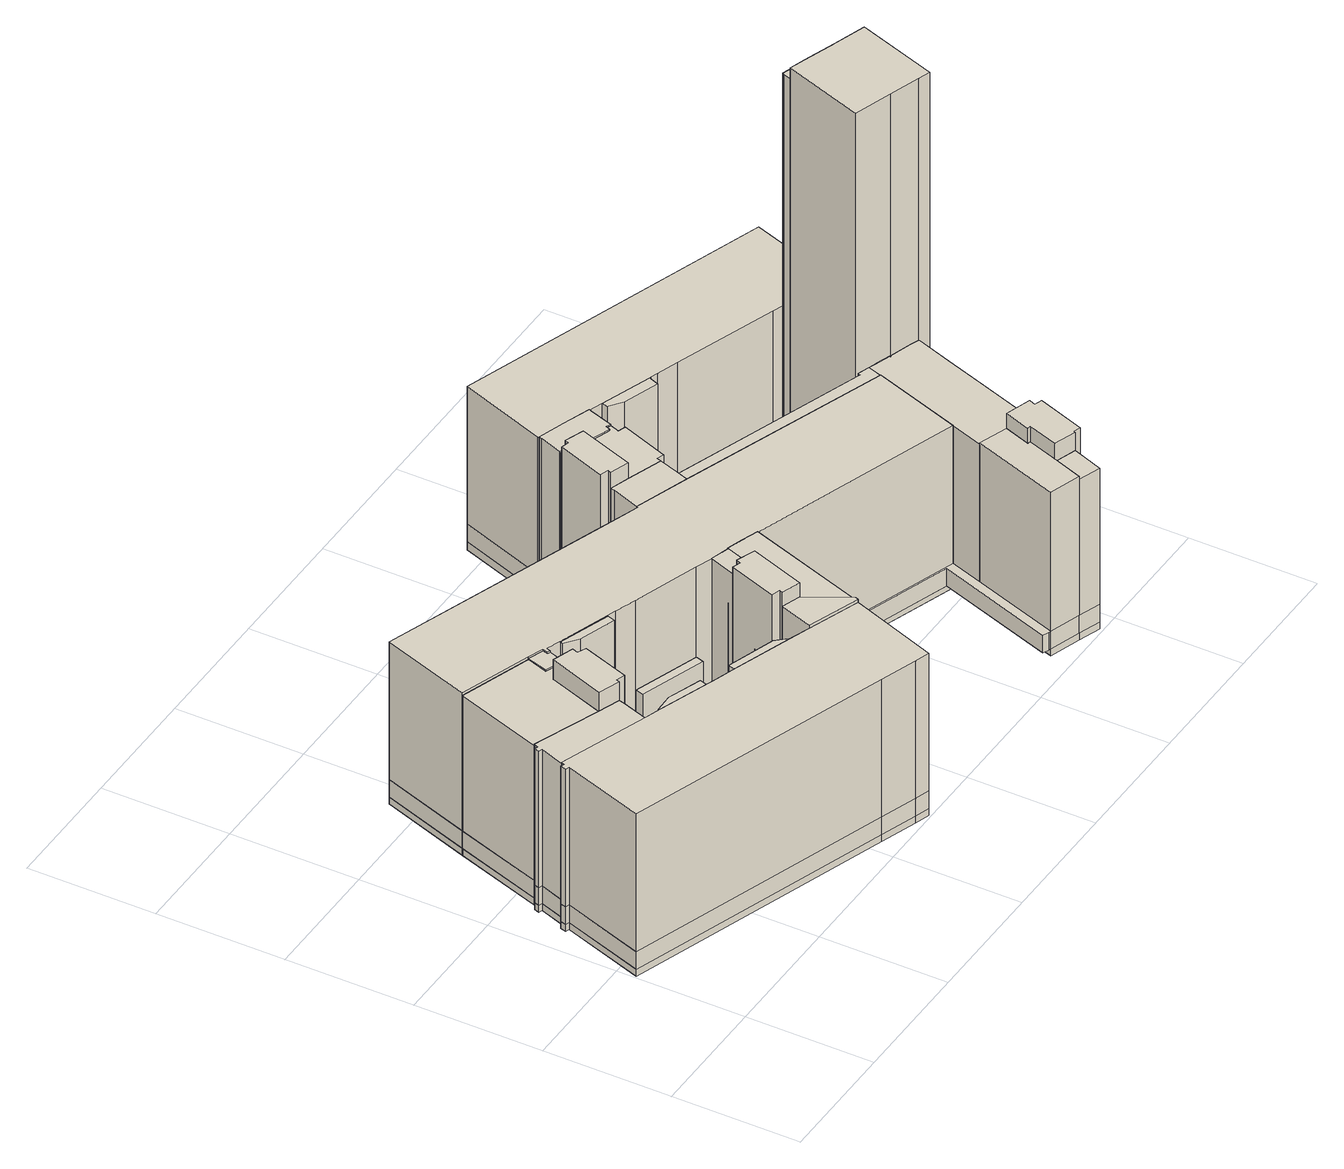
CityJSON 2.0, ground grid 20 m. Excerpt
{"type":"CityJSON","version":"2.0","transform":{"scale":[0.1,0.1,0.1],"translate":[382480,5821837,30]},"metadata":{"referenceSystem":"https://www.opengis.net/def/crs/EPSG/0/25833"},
"CityObjects":{
"building1":{"type":"Building","attributes":{"name":"Siemensturm","Gemeindeschluessel":"11000005","function":"31001_2020"},"address":[{"country":"Germany","locality":"Berlin","thoroughfareNumber":"32","thoroughfareName":"Wohlrabedamm"}],"children":["building1-1","building1-2","building1-3","building1-4","building1-5","building1-6","building1-7","building1-8","building1-9","building1-10","building1-11","building1-12","building1-13","building1-14","building1-15","building1-16","building1-17","building1-18","building1-19","building1-20","building1-21","building1-22","building1-23","building1-24","building1-25","building1-26","building1-27","building1-28","building1-29"]},
"building1-1":{"type":"BuildingPart","attributes":{"BezugspunktDach":"2200","measuredHeight":3,"storeysAboveGround":0},"parents":["building1"],"geometry":[{"type":"MultiSurface","lod":"1","boundaries":[[[0,1,2,3,4,5,6,7,8,9,10,11,12,13,14,15,16,17,18,19,20,21,22,23,24,25,26,27,28,29,30,31,32,33,34,35,36,37,38,39,40,41,42,43,44,45,46,47,48,49,50,51,52,53,54,55,56,57,58,59,60,61],[62,63,56],[64,65,66,67,68,69,70,71,72,73,74,75,76,77,78,79,80,81,82,83,84,85,86,87,88,89,90,91,92,93,94,95,96,24],[97,98,66],[99,100,21],[101,102,99],[103,104,5],[105,106,107],[108,109,105],[110,111,112,113,114,115,116,117,118,119,120,121,122,123,124,125,126,127,128,129,130,131,132,133,134,135,136,137,138,139,140,141,142,143,144,145,146,147,148,149],[150,151,152]],[[153,154,155,156,157,158,159,160,161,162,163,164,165,166,167,168,169,170,171,172,173,174,175,176,177,178,179,180,181,182,183,184,185,186,187,188,189,190,191,192,193,194,195,196,197,198,199,200,201,202,203,204,205,206,207,208,209,210,211,212,213,214],[215,216,157],[217,218,219,220,221,222,223,224,225,226,227,228,229,230,231,232,233,234,235,236,237,238,239,240,241,242,243,244,245,246,247,248,249,189],[250,251,247],[252,253,192],[254,255,253],[256,257,208],[258,259,260],[261,262,259],[263,264,265,266,267,268,269,270,271,272,273,274,275,276,277,278,279,280,281,282,283,284,285,286,287,288,289,290,291,292,293,294,295,296,297,298,299,300,301,302],[303,304,305]],[[153,214,61,60]],[[154,153,60,59]],[[155,154,59,58]],[[156,155,58,57]],[[157,156,57,56]],[[158,157,56,55]],[[159,158,55,54]],[[160,159,54,53]],[[161,160,53,52]],[[162,161,52,51]],[[163,162,51,50]],[[164,163,50,49]],[[165,164,49,48]],[[166,165,48,47]],[[167,166,47,46]],[[168,167,46,45]],[[169,168,45,44]],[[170,169,44,43]],[[171,170,43,42]],[[172,171,42,41]],[[173,172,41,40]],[[174,173,40,39]],[[175,174,39,38]],[[176,175,38,37]],[[177,176,37,36]],[[178,177,36,35]],[[179,178,35,34]],[[180,179,34,33]],[[181,180,33,32]],[[182,181,32,31]],[[183,182,31,30]],[[184,183,30,29]],[[185,184,29,28]],[[187,185,28,26]],[[188,187,26,25]],[[189,188,25,24]],[[190,189,24,23]],[[191,190,23,22]],[[192,191,22,21]],[[193,192,21,20]],[[194,193,20,19]],[[195,194,19,18]],[[196,195,18,17]],[[197,196,17,16]],[[198,197,16,15]],[[199,198,15,14]],[[200,199,14,13]],[[201,200,13,12]],[[202,201,12,11]],[[203,202,11,10]],[[204,203,10,9]],[[205,204,9,8]],[[206,205,8,7]],[[207,206,7,6]],[[208,207,6,5]],[[209,208,5,4]],[[210,209,4,3]],[[211,210,3,2]],[[212,211,2,1]],[[213,212,1,0]],[[214,213,0,61]],[[218,246,67,95]],[[219,218,95,94]],[[220,219,94,93]],[[221,220,93,92]],[[222,221,92,91]],[[223,222,91,90]],[[224,223,90,89]],[[225,224,89,88]],[[226,225,88,87]],[[227,226,87,86]],[[228,227,86,85]],[[229,228,85,84]],[[230,229,84,83]],[[231,230,83,82]],[[232,231,82,81]],[[233,232,81,80]],[[234,233,80,79]],[[235,234,79,78]],[[237,236,77,76]],[[238,237,76,75]],[[239,238,75,74]],[[240,239,74,73]],[[241,240,73,72]],[[242,241,72,71]],[[243,242,71,70]],[[244,243,70,69]],[[245,244,69,68]],[[246,245,68,67]],[[21,306,192]],[[263,302,149,148]],[[264,263,148,147]],[[265,264,147,146]],[[266,265,146,145]],[[267,266,145,144]],[[268,267,144,143]],[[269,268,143,142]],[[270,269,142,141]],[[271,270,141,140]],[[272,271,140,139]],[[273,272,139,138]],[[274,273,138,137]],[[275,274,137,136]],[[276,275,136,135]],[[277,276,135,134]],[[278,277,134,133]],[[279,278,133,132]],[[280,279,132,131]],[[281,280,131,130]],[[282,281,130,129]],[[283,282,129,128]],[[284,283,128,127]],[[285,284,127,126]],[[286,285,126,125]],[[287,286,125,124]],[[288,287,124,123]],[[289,288,123,122]],[[290,289,122,121]],[[291,290,121,120]],[[293,292,119,118]],[[294,293,118,117]],[[295,294,117,116]],[[296,295,116,115]],[[297,296,115,114]],[[298,297,114,113]],[[299,298,113,112]],[[300,299,112,111]],[[301,300,111,110]],[[302,301,110,149]],[[236,235,78,77]],[[247,66,307,66]],[[249,189,308,24,189]],[[251,250,98,97]],[[309,247,66,98,66]],[[252,100,310]],[[254,253,99,253,254,102]],[[105,107,260,107,105,259]],[[105,311,312,105,109]],[[292,291,120,119]],[[304,150,152,305],[305,152,150,304]]]}]},
"building1-2":{"type":"BuildingPart","attributes":{"BezugspunktDach":"2200","measuredHeight":27.8,"storeysAboveGround":0},"parents":["building1"],"geometry":[{"type":"MultiSurface","lod":"1","boundaries":[[[313,314,315,316,317,318,319,320,321,322,323,324,325,326,327,328,329,330,331,332,333,334,335]],[[336,337,338,339,340,341,342,343,344,345,346,347,348,349,350,351,352,353,354,355,356,357,358]],[[336,358,335,334]],[[337,336,334,333]],[[338,337,333,332]],[[339,338,332,331]],[[340,339,331,330]],[[330,340,330,329]],[[342,341,359,360,361,362,363,329,328]],[[343,364,361,328,327]],[[344,343,327,326]],[[365,366,367]],[[368,344,326,108]],[[346,345,259,260,107,105,325,324]],[[348,347,323,322]],[[369,370,371,322,321]],[[349,348,372,373]],[[350,349,321,320]],[[351,350,320,319]],[[374,375,376,319,318]],[[352,351,377,378]],[[353,352,318,317]],[[354,353,317,316]],[[379,380,316,315]],[[355,354,381,382]],[[356,355,382,315,314],[383,384,379,382]],[[385,386,384,314,313]],[[357,356,383,387]],[[358,357,313,335],[358,388,389,357]],[[341,340,330,329]],[[363,362,361,360,359]],[[98,97,251,250]],[[390,342,250,391,251,97,392,98,361,364,343]],[[259,261,109,105,365]],[[261,262,108,109]],[[367,366,105,109,393,325]],[[259,345,394,261]],[[108,326,393,109]],[[262,261,394,344,368]],[[105,107,260,259]],[[347,346,324,323]],[[373,372,371,370,369]],[[378,377,376,375,374]],[[382,381,380,379]],[[384,383,382,379]],[[387,383,384,386,385]],[[388,358,357,389]]]}]},
"building1-3":{"type":"BuildingPart","attributes":{"BezugspunktDach":"2200","measuredHeight":27.74,"storeysAboveGround":0},"parents":["building1"],"geometry":[{"type":"MultiSurface","lod":"1","boundaries":[[[395,396,397,398,399,400,401,402,403,404,405,406,407,408,409,410,411]],[[412,413,414,415,416,417,418,419,420,421,422,423,424,425,426,427,428]],[[412,428,411,410]],[[413,412,410,409]],[[414,413,409,408]],[[415,414,408,407]],[[416,415,407,406]],[[417,429,430,431,432,433,406,405],[430,417,434,431]],[[435,157,416]],[[418,417,405,404]],[[436,437,404,403]],[[419,418,438,439]],[[420,419,403,402]],[[421,420,402,401]],[[422,421,440,441,442,443,444,401,400]],[[423,422,400,399]],[[425,424,398,397]],[[426,425,397,396]],[[427,426,396,395]],[[428,427,395,411]],[[63,215,216,62]],[[56,62,216,157,435]],[[434,417,430,431]],[[431,430,429,216,215,63,62,432]],[[416,157,216,429]],[[56,433,432,62]],[[439,438,437,436]],[[444,443,442,441,440]],[[423,399,398,424]]]}]},
"building1-4":{"type":"BuildingPart","attributes":{"BezugspunktDach":"2200","measuredHeight":28.41,"storeysAboveGround":0},"parents":["building1"],"geometry":[{"type":"MultiSurface","lod":"1","boundaries":[[[445,446,447,448,449,450,451]],[[452,453,454,455,456,457,458]],[[452,458,451,450]],[[452,459,453]],[[99,460,461,460]],[[461,460,253]],[[102,462,463,99]],[[454,453,464,465,448]],[[455,454,466,465,467]],[[456,455,467,468]],[[469,470,456,446,445]],[[458,457,445,451]],[[99,253,254,102]],[[102,254,255,101]],[[471,255,254]],[[472,473,452]],[[449,448,465,464]],[[467,465,466,448,447]],[[468,467,447,446]],[[457,456,470,469]]]}]},
"building1-5":{"type":"BuildingPart","attributes":{"BezugspunktDach":"2200","measuredHeight":27.45,"storeysAboveGround":0},"parents":["building1"],"geometry":[{"type":"MultiSurface","lod":"1","boundaries":[[[474,475,470,469]],[[456,476,477,457]],[[476,456,468,478]],[[477,476,475,474]],[[457,477,474,469]],[[456,457,469,470]],[[478,468,470,475]]]}]},
"building1-6":{"type":"BuildingPart","attributes":{"BezugspunktDach":"2200","measuredHeight":27.77,"storeysAboveGround":0},"parents":["building1"],"geometry":[{"type":"MultiSurface","lod":"1","boundaries":[[[329,479,480,481,482,483,330]],[[484,485,486,487,488,341,340]],[[484,340,330,483]],[[485,484,483,482]],[[486,485,489,490,491]],[[481,486,481,480]],[[488,487,480,479]],[[359,362,492,479,329]],[[341,488,493,494,359]],[[491,490,489,482,481]],[[487,486,481,480]],[[492,362,359,494,493]],[[340,341,329,330]]]}]},
"building1-7":{"type":"BuildingPart","attributes":{"BezugspunktDach":"2200","measuredHeight":28.24,"storeysAboveGround":0},"parents":["building1"],"geometry":[{"type":"MultiSurface","lod":"1","boundaries":[[[495,496,497,498,499,500]],[[501,502,503,504,424,423]],[[501,423,500,499]],[[502,501,499,263,257]],[[498,497,505,497,498,506]],[[503,208,5]],[[504,503,497,496]],[[424,504,496,495]],[[423,399,398,495,500]],[[257,263,499,498,507]],[[5,208,256,104]],[[256,257,103,104]],[[508,5,509,5,505,510,505]],[[511,512,103]],[[424,513,398,399,423]]]}]},
"building1-8":{"type":"BuildingPart","attributes":{"BezugspunktDach":"2200","measuredHeight":30.07,"storeysAboveGround":0},"parents":["building1"],"geometry":[{"type":"MultiSurface","lod":"1","boundaries":[[[514,515,516,517,518,519,520,521]],[[522,523,524,525,491,490,526,527]],[[522,527,521,520]],[[523,522,520,519]],[[524,523,519,518]],[[528,529,530,518,517]],[[531,481,528,517,516]],[[482,481,532,516,515]],[[526,490,515,514]],[[527,526,514,521]],[[533,525,524,530,529,528]],[[491,525,528,481,531]],[[490,491,532,481,482]]]}]},
"building1-9":{"type":"BuildingPart","attributes":{"BezugspunktDach":"2200","measuredHeight":72.4,"storeysAboveGround":0},"parents":["building1"],"geometry":[{"type":"MultiSurface","lod":"1","boundaries":[[[534,535,536,537,538,539,540,541]],[[542,543,544,545,546,547,548,549]],[[542,549,541,540]],[[543,542,540,539]],[[550,551,539,538]],[[545,552,185,28,553,550,544,538,537]],[[546,545,537,536]],[[547,546,536,535]],[[554,555,556,557,535,534]],[[64,558,559,560]],[[217,548,547,561,189,249]],[[549,562,247,246,67,563,564,565,554,534,541]],[[548,217,248,566]],[[66,567,568,569]],[[544,543,551,550]],[[28,185,186,27]],[[544,550,553,28,570,27,186,185,552]],[[217,249,64,96]],[[249,189,561,24,64,558]],[[96,64,555,554]],[[560,559,64,24,557,556,555]],[[67,246,247,66]],[[247,248,65,66,567]],[[96,65,248,217]],[[66,564,563,67]],[[566,248,247,562]],[[569,568,66,65,565,564]],[[96,554,565,65]]]}]},
"building1-10":{"type":"BuildingPart","attributes":{"BezugspunktDach":"2200","measuredHeight":28.66,"storeysAboveGround":0},"parents":["building1"],"geometry":[{"type":"MultiSurface","lod":"1","boundaries":[[[571,572,573,574,575,576,577,578,579,580]],[[467,465,464,581,582,583,584,585,478,468]],[[447,446,580,579]],[[586,448,447,587,579,578]],[[449,448,588,578,577]],[[589,590,591,463,592,577,576]],[[582,581,576,575]],[[583,582,575,574]],[[584,583,574,573]],[[585,584,573,572]],[[478,585,572,571]],[[593,470,475,571,580]],[[467,468,446,447]],[[465,467,587,447,448,586]],[[464,465,588,448,449]],[[581,310,100,21]],[[310,464,99,100]],[[21,100,591,590,589]],[[100,594,99,592,463,591]],[[468,478,595,475,470,593]]]}]},
"building1-11":{"type":"BuildingPart","attributes":{"BezugspunktDach":"2200","measuredHeight":27.41,"storeysAboveGround":0},"parents":["building1"],"geometry":[{"type":"MultiSurface","lod":"1","boundaries":[[[596,597,598,599,600,389,388,601]],[[358,357,602,603,604,605,606,607]],[[358,607,601,388]],[[602,357,387,608]],[[603,602,600,608,609]],[[604,603,599,598]],[[605,604,610,611]],[[606,605,611,612,596]],[[606,613,607]],[[358,388,389,357]],[[608,387,389,600]],[[609,608,600,599,614]],[[611,610,598,597]],[[597,596,612,611]],[[607,613,615,601]],[[596,615,613,606]]]}]},
"building1-12":{"type":"BuildingPart","attributes":{"BezugspunktDach":"2200","measuredHeight":27.88,"storeysAboveGround":0},"parents":["building1"],"geometry":[{"type":"MultiSurface","lod":"1","boundaries":[[[432,431,434,616,617,618,619,620,621,622,623,624,625,626,433]],[[627,628,629,630,607,613,606,631,632,633,634,417,430,429,416]],[[627,416,433,626]],[[628,627,626,625]],[[629,628,625,624]],[[630,629,624,623]],[[607,630,623,622]],[[615,601,622,621]],[[596,615,613,621,620]],[[631,606,620,596,612,635]],[[632,631,619,635,636,618]],[[633,632,618,617]],[[634,633,617,616]],[[417,634,616,434]],[[416,157,637,157,56,638,56,433]],[[613,607,601,615]],[[606,639,613,615,596]],[[635,612,596,620,619]],[[618,636,635,619]],[[430,417,434,431]],[[216,215,63,62]],[[62,63,215,216,429,430,431,432]],[[62,56,157,216]],[[429,216,637,157,416]],[[640,432,433,56,638,62]]]}]},
"building1-13":{"type":"BuildingPart","attributes":{"BezugspunktDach":"2200","measuredHeight":28.02,"storeysAboveGround":0},"parents":["building1"],"geometry":[{"type":"Solid","lod":"1","boundaries":[[[[641,642,643,644,645]],[[646,647,648,649,650]],[[646,650,645,644]],[[648,647,643,642]],[[649,648,642,641]],[[650,649,641,645]],[[647,646,644,643]]]]}]},
"building1-14":{"type":"BuildingPart","attributes":{"BezugspunktDach":"2200","measuredHeight":27.36,"storeysAboveGround":0},"parents":["building1"],"geometry":[{"type":"Solid","lod":"1","boundaries":[[[[443,651,652,444]],[[653,654,442,441]],[[653,441,444,652]],[[654,653,652,651]],[[442,654,651,443]],[[441,442,443,444]]]]}]},
"building1-15":{"type":"BuildingPart","attributes":{"BezugspunktDach":"2200","measuredHeight":27.28,"storeysAboveGround":0},"parents":["building1"],"geometry":[{"type":"Solid","lod":"1","boundaries":[[[[436,655,656,657,437]],[[658,659,660,439,438]],[[658,438,437,657]],[[659,658,657,656]],[[660,659,656,655]],[[439,660,655,436]],[[438,439,436,437]]]]}]},
"building1-16":{"type":"BuildingPart","attributes":{"BezugspunktDach":"2200","measuredHeight":12.12,"storeysAboveGround":0},"parents":["building1"],"geometry":[{"type":"Solid","lod":"1","boundaries":[[[[661,371,370,662]],[[373,372,663,664]],[[373,664,662,370]],[[663,372,371,661]],[[664,663,661,662]],[[373,370,371,372]]]]}]},
"building1-17":{"type":"BuildingPart","attributes":{"BezugspunktDach":"2200","measuredHeight":26.9,"storeysAboveGround":0},"parents":["building1"],"geometry":[{"type":"MultiSurface","lod":"1","boundaries":[[[361,564,563,665,492,362]],[[494,666,667,668,360,359]],[[666,494,492,665]],[[667,666,665,563]],[[668,667,246,247]],[[360,668,564,361],[247,250,98,66]],[[494,359,362,492]],[[247,246,67,66]],[[66,67,563,564]],[[98,250,247,66]],[[359,360,361,362]]]}]},
"building1-18":{"type":"BuildingPart","attributes":{"BezugspunktDach":"2200","measuredHeight":27.33,"storeysAboveGround":0},"parents":["building1"],"geometry":[{"type":"Solid","lod":"1","boundaries":[[[[669,670,375,374,671]],[[378,377,672,673,674]],[[378,674,671,374]],[[672,377,375,670]],[[673,672,670,669]],[[674,673,669,671]],[[377,378,374,375]]]]}]},
"building1-19":{"type":"BuildingPart","attributes":{"BezugspunktDach":"2200","measuredHeight":27.3,"storeysAboveGround":0},"parents":["building1"],"geometry":[{"type":"MultiSurface","lod":"1","boundaries":[[[675,380,379,384,386,676]],[[387,383,382,381,609,608]],[[389,600,608,676,386]],[[609,381,380,675]],[[677,600,599,675,676]],[[387,608,600,389]],[[678,383,387,679,386,384]],[[382,383,384,379]],[[382,379,380,381]],[[608,609,599,600,677]]]}]},
"building1-20":{"type":"BuildingPart","attributes":{"BezugspunktDach":"2200","measuredHeight":67.94,"storeysAboveGround":0},"parents":["building1"],"geometry":[{"type":"MultiSurface","lod":"1","boundaries":[[[553,680,681,682,683,684,685,551]],[[686,687,688,689,690,691,692,693]],[[686,693,551,685]],[[687,686,685,684]],[[688,687,684,683]],[[694,695,683,682]],[[690,689,682,681]],[[691,690,681,680]],[[692,691,680,553]],[[693,692,552,544,543]],[[689,688,695,694]],[[28,27,186,185]],[[543,544,550,551]],[[185,186,27,696,28,553,550,544,552]]]}]},
"building1-21":{"type":"BuildingPart","attributes":{"BezugspunktDach":"2200","measuredHeight":28.95,"storeysAboveGround":0},"parents":["building1"],"geometry":[{"type":"MultiSurface","lod":"1","boundaries":[[[697,698,699,700,701,702,703,704,705,706,707,708]],[[709,710,711,712,713,714,715,716,717,718,719,720]],[[709,720,708,707]],[[710,709,707,706]],[[721,722,706,705]],[[723,724,721,711,705,704]],[[713,712,704,703]],[[714,713,703,702]],[[715,714,725,726,727,728,702,701]],[[716,715,726,729,730,727,731,701,700]],[[732,730,733,700,699]],[[717,716,729,734]],[[735,732,699,698]],[[304,734,732,150]],[[718,717,734,736]],[[737,735,698,697]],[[719,718,736,738]],[[739,737,740,697,708]],[[720,719,738,741]],[[711,710,722,721]],[[712,711,721,724,723]],[[728,727,726,725]],[[731,727,730,729,726]],[[304,303,151,150]],[[150,151,733,730,732]],[[734,729,303,304]],[[305,304,150,152]],[[152,150,732,735]],[[305,736,734,304]],[[738,736,735,737]],[[741,738,740,737,739]]]}]},
"building1-22":{"type":"BuildingPart","attributes":{"BezugspunktDach":"2200","measuredHeight":2.89,"storeysAboveGround":0},"parents":["building1"],"geometry":[{"type":"Solid","lod":"1","boundaries":[[[[742,743,744,745,746]],[[747,748,749,750,751]],[[747,751,746,745]],[[749,748,744,743]],[[750,749,743,742]],[[751,750,742,746]],[[748,747,745,744]]]]}]},
"building1-23":{"type":"BuildingPart","attributes":{"BezugspunktDach":"2200","measuredHeight":28.02,"storeysAboveGround":0},"parents":["building1"],"geometry":[{"type":"MultiSurface","lod":"1","boundaries":[[[724,644,752,753,754,755,695,694,756,757,758,722]],[[759,760,761,689,688,748,747,762,763,646,712,710]],[[759,710,722,758]],[[760,759,758,757]],[[761,760,757,756]],[[689,761,756,694]],[[748,688,695,755]],[[747,745,744,755,754]],[[762,747,754,753]],[[763,762,753,752]],[[763,752,643,647,764]],[[712,646,644,724]],[[688,689,694,695]],[[748,744,745,747]],[[765,646,764,647,643,644]],[[710,711,721,722]],[[712,724,721,711]]]}]},
"building1-24":{"type":"BuildingPart","attributes":{"BezugspunktDach":"2200","measuredHeight":27.75,"storeysAboveGround":0},"parents":["building1"],"geometry":[{"type":"MultiSurface","lod":"1","boundaries":[[[480,766,767,768,769,728,727,730,735,737,739,529,528,481]],[[770,771,741,738,736,729,726,725,772,773,774,775,487,486]],[[770,486,491,525,528]],[[771,770,776,525,524]],[[741,771,529,739]],[[304,734,732,150]],[[772,725,728,769]],[[773,772,769,768]],[[774,773,768,767]],[[775,774,767,766]],[[487,775,766,480]],[[481,528,525,491]],[[524,525,776,528,529,777]],[[778,738,741,739,737]],[[736,738,737,735]],[[303,304,150,151]],[[152,150,304,305]],[[151,150,732,730]],[[303,729,734,304]],[[736,305,304,150,152,735,732,734]],[[729,779,730,727,726]],[[725,726,727,728]],[[487,480,481,486]]]}]},
"building1-25":{"type":"BuildingPart","attributes":{"BezugspunktDach":"2200","measuredHeight":27.8,"storeysAboveGround":0},"parents":["building1"],"geometry":[{"type":"MultiSurface","lod":"1","boundaries":[[[462,463,591,590,780,781,556,555,565,564,364,782]],[[343,783,784,785,786,787,788,789,790,453,459,452]],[[343,452,782,364]],[[783,342,360,668,309]],[[784,783,562,566]],[[217,249,785,784,565,65,248,217,96,554,96]],[[786,785,555,64,249,189,24]],[[787,786,556,781]],[[788,787,781,780]],[[789,788,780,590]],[[790,789,192,252]],[[252,253,453,790,591,100]],[[461,253,453]],[[462,102,791,254]],[[66,247,250,98]],[[98,250,251,97]],[[343,364,361,98,792,97,251,793,250,342]],[[309,668,360,250,247,66,98,361,564]],[[248,247,66,65]],[[65,66,794,567,66,564,565]],[[566,562,247,248]],[[249,217,96,64]],[[65,96,217,248]],[[64,96,554,555]],[[554,96,65,565]],[[64,24,189,249]],[[24,795,64,555,556]],[[252,192,21,100]],[[100,21,590,591]],[[253,252,100,99]],[[99,100,591,463]],[[254,253,461,99,102]],[[102,99,463,462]],[[459,453,253,254]],[[102,101,255,254]],[[452,459,254,796,255,101,102,462,782,473]]]}]},
"building1-26":{"type":"BuildingPart","attributes":{"BezugspunktDach":"2200","measuredHeight":28.41,"storeysAboveGround":0},"parents":["building1"],"geometry":[{"type":"MultiSurface","lod":"1","boundaries":[[[797,505,798,799,800,801,506]],[[802,345,394,344,503,803,502]],[[802,502,257,258]],[[325,324,107,804,801,106,801,800]],[[345,802,346,260,259]],[[393,325,365,259,345,800,799]],[[326,393,109,261,394,799,798]],[[344,326,344,798]],[[503,344,798,505]],[[797,104,256]],[[258,257,506,801]],[[106,107,260,258]],[[259,260,107,105]],[[105,107,324,325]],[[106,801,804,107]],[[805,260,346,802,258]],[[261,259,105,109]],[[109,806,105,365,325,393]],[[394,345,259,261]],[[807,262,261,109,108]],[[108,109,393,326]],[[262,807,344,394,261]],[[256,208,5,104]],[[104,5,808,505,797]],[[803,503,208,256]],[[104,103,257,256]],[[512,502,803,256,257,103,104,797,506]]]}]},
"building1-27":{"type":"BuildingPart","attributes":{"BezugspunktDach":"2200","measuredHeight":27.87,"storeysAboveGround":0},"parents":["building1"],"geometry":[{"type":"MultiSurface","lod":"1","boundaries":[[[801,804,809,810]],[[347,346,802,811]],[[347,811,810,809]],[[324,323,347,809,804]],[[802,258,260,324,107,260,258,106,801]],[[811,802,258,268]],[[346,347,323,324]],[[107,106,258,260]],[[804,801,106,107,324]],[[346,260,258,802]],[[268,258,801,810,812]]]}]},
"building1-28":{"type":"BuildingPart","attributes":{"BezugspunktDach":"2200","measuredHeight":29.48,"storeysAboveGround":0},"parents":["building1"],"geometry":[{"type":"MultiSurface","lod":"1","boundaries":[[[813,814,815,816,817,818,819,820]],[[266,267,268,258,257,263,264,265]],[[266,265,820,819]],[[267,266,819,818]],[[268,267,818,817]],[[801,810,817,816]],[[257,506,801,816,815]],[[499,498,815,814]],[[264,263,814,813]],[[265,264,813,820]],[[258,268,810,801]],[[258,821,801,506,257]],[[263,257,498,499]]]}]},
"building1-29":{"type":"BuildingPart","attributes":{"BezugspunktDach":"2200","measuredHeight":30.45,"storeysAboveGround":0},"parents":["building1"],"geometry":[{"type":"MultiSurface","lod":"1","boundaries":[[[822,823,824,825,826,827,828,829]],[[611,610,830,831,832,833,636,612]],[[597,596,829,828]],[[598,597,828,827]],[[830,610,827,826]],[[831,830,826,825]],[[832,831,825,824]],[[833,832,824,823]],[[636,833,823,822]],[[620,619,618,822,829]],[[596,612,620]],[[611,612,834,596,597]],[[610,611,597,598]],[[621,613,615,596,620]],[[635,619,620,612]],[[635,636,835,618,619]]]}]}
},
"vertices":[
[420,29,51],[478,9,51],[501,2,51],[550,140,51],[551,142,51],[552,145,51],[555,144,51],[603,128,51],[664,107,51],[726,292,51],[933,222,51],[871,37,51],[881,33,51],[884,32,51],[933,16,51],[968,4,51],[985,52,51],[986,55,51],[997,51,51],[1023,126,51],[1011,130,51],[1015,140,51],[1045,229,51],[1067,295,51],[1087,353,51],[1106,347,51],[1148,473,51],[1114,484,51],[1130,479,51],[1131,483,51],[1143,517,51],[1144,519,51],[1192,662,51],[696,830,51],[648,693,51],[647,690,51],[645,685,51],[633,650,51],[630,640,51],[627,634,51],[615,637,51],[588,562,51],[602,557,51],[600,552,51],[598,545,51],[583,502,51],[582,500,51],[561,507,51],[514,523,51],[162,645,51],[114,504,51],[68,366,51],[65,359,51],[60,361,51],[57,353,51],[63,351,51],[50,313,51],[48,308,51],[42,310,51],[39,301,51],[45,299,51],[2,170,51],[69,306,51],[88,299,51],[1074,358,51],[1015,377,51],[1002,382,51],[983,388,51],[982,384,51],[674,490,51],[685,523,51],[687,530,51],[698,526,51],[725,601,51],[713,605,51],[718,620,51],[730,657,51],[732,661,51],[754,654,51],[752,645,51],[772,629,51],[828,610,51],[834,626,51],[837,625,51],[848,621,51],[882,610,51],[876,594,51],[981,557,51],[1040,548,51],[1043,554,51],[1059,548,51],[1058,545,51],[1047,512,51],[1045,507,51],[1021,515,51],[979,389,51],[1039,369,51],[947,220,51],[994,359,51],[975,153,51],[1002,144,51],[930,169,51],[943,164,51],[516,211,51],[534,178,51],[564,350,51],[546,298,51],[564,349,51],[615,333,51],[590,342,51],[442,178,51],[423,199,51],[347,224,51],[343,212,51],[309,223,51],[295,228,51],[299,241,51],[246,260,51],[216,259,51],[215,256,51],[191,264,51],[194,273,51],[205,306,51],[207,314,51],[209,319,51],[223,315,51],[248,389,51],[235,395,51],[238,404,51],[244,422,51],[252,447,51],[255,454,51],[277,446,51],[276,441,51],[297,425,51],[354,406,51],[358,418,51],[372,414,51],[405,402,51],[401,389,51],[504,354,51],[508,367,51],[534,358,51],[517,309,51],[514,302,51],[501,306,51],[475,230,51],[488,226,51],[486,221,51],[468,169,51],[673,628,51],[708,616,51],[636,642,51],[45,299,21],[39,301,21],[42,310,21],[48,308,21],[50,313,21],[63,351,21],[57,353,21],[60,361,21],[65,359,21],[68,366,21],[114,504,21],[162,645,21],[514,523,21],[561,507,21],[582,500,21],[583,502,21],[598,545,21],[600,552,21],[602,557,21],[588,562,21],[615,637,21],[627,634,21],[630,640,21],[633,650,21],[645,685,21],[647,690,21],[648,693,21],[696,830,21],[1192,662,21],[1144,519,21],[1143,517,21],[1131,483,21],[1130,479,21],[1114,484,21],[1148,473,21],[1106,347,21],[1087,353,21],[1067,295,21],[1045,229,21],[1015,140,21],[1011,130,21],[1023,126,21],[997,51,21],[986,55,21],[985,52,21],[968,4,21],[933,16,21],[884,32,21],[881,33,21],[871,37,21],[933,222,21],[726,292,21],[664,107,21],[603,128,21],[555,144,21],[552,145,21],[551,142,21],[550,140,21],[501,2,21],[478,9,21],[420,29,21],[2,170,21],[88,299,21],[69,306,21],[1039,369,21],[979,389,21],[1021,515,21],[1045,507,21],[1047,512,21],[1058,545,21],[1059,548,21],[1043,554,21],[1040,548,21],[981,557,21],[876,594,21],[882,610,21],[848,621,21],[837,625,21],[834,626,21],[828,610,21],[772,629,21],[752,645,21],[754,654,21],[732,661,21],[730,657,21],[718,620,21],[713,605,21],[725,601,21],[698,526,21],[687,530,21],[685,523,21],[674,490,21],[982,384,21],[983,388,21],[1002,382,21],[1015,377,21],[1074,358,21],[994,359,21],[947,220,21],[1002,144,21],[975,153,21],[943,164,21],[930,169,21],[534,178,21],[516,211,21],[546,298,21],[564,350,21],[564,349,21],[590,342,21],[615,333,21],[486,221,21],[488,226,21],[475,230,21],[501,306,21],[514,302,21],[517,309,21],[534,358,21],[508,367,21],[504,354,21],[401,389,21],[405,402,21],[372,414,21],[358,418,21],[354,406,21],[297,425,21],[276,441,21],[277,446,21],[255,454,21],[252,447,21],[244,422,21],[238,404,21],[235,395,21],[248,389,21],[223,315,21],[209,319,21],[207,314,21],[205,306,21],[194,273,21],[191,264,21],[215,256,21],[216,259,21],[246,260,21],[299,241,21],[295,228,21],[309,223,21],[343,212,21],[347,224,21],[423,199,21],[442,178,21],[468,169,21],[708,616,21],[673,628,21],[636,642,21],[1015,140,47],[1000,382,51],[1087,353,29],[1002,382,41],[1002,144,29],[564,350,26],[564,350,36],
[226,466,287],[250,457,287],[248,449,287],[252,447,287],[255,454,287],[277,446,287],[358,418,287],[372,414,287],[405,402,287],[508,367,287],[534,358,287],[564,349,287],[564,350,287],[615,333,287],[947,220,287],[994,359,287],[668,473,287],[583,502,287],[582,500,287],[561,507,287],[514,523,287],[162,645,287],[114,504,287],[162,645,9],[514,523,9],[561,507,9],[582,500,9],[583,502,9],[668,473,9],[994,359,9],[947,220,9],[615,333,9],[564,350,9],[564,349,9],[534,358,9],[508,367,9],[405,402,9],[372,414,9],[358,418,9],[277,446,9],[255,454,9],[252,447,9],[248,449,9],[250,457,9],[226,466,9],[114,504,9],[668,473,17],[994,359,17],[994,359,286],[668,473,286],[668,473,148],[947,220,286],[564,350,39],[564,350,48],[564,350,149],[615,333,31],[405,402,96],[405,402,133],[508,367,133],[508,367,12],[405,402,12],[277,446,286],[358,418,286],[358,418,115],[358,418,12],[277,446,12],[248,449,285],[252,447,285],[252,447,12],[248,449,12],[250,457,12],[250,457,285],[226,466,81],[226,466,285],[226,466,12],[114,504,283],[226,466,283],[966,276,9],[985,331,21],[979,315,51],[590,342,287],[590,342,9],
[420,29,287],[478,9,287],[501,2,287],[550,140,287],[468,169,287],[442,178,287],[343,212,287],[309,223,287],[295,228,287],[215,256,287],[191,264,287],[50,313,287],[48,308,287],[42,310,287],[39,301,287],[45,299,287],[2,170,287],[45,299,9],[39,301,9],[42,310,9],[48,308,9],[50,313,9],[191,264,9],[215,256,9],[295,228,9],[309,223,9],[343,212,9],[442,178,9],[468,169,9],[550,140,9],[501,2,9],[478,9,9],[420,29,9],[2,170,9],[69,306,9],[171,271,9],[171,271,285],[69,306,285],[50,313,285],[191,264,285],[50,313,36],[295,228,285],[215,256,285],[215,256,12],[295,228,12],[343,212,150],[343,212,12],[442,178,12],[442,178,285],[343,212,285],
[933,16,289],[950,64,289],[966,111,289],[961,112,289],[975,153,289],[930,169,289],[884,32,289],[930,169,9],[975,153,9],[961,112,9],[966,111,9],[950,64,9],[933,16,9],[884,32,9],[943,164,9],[975,153,26],[975,153,30],[943,164,286],[975,153,286],[975,153,29],[961,112,29],[961,112,195],[966,111,29],[950,64,29],[933,16,284],[950,64,284],[939,166,21],[930,169,271],[930,169,149],
[968,4,284],[985,52,284],[985,52,9],[968,4,9],[985,52,29],
[674,490,287],[685,523,287],[630,542,287],[600,552,287],[598,545,287],[598,545,9],[600,552,9],[630,542,9],[685,523,9],[674,490,9],[600,552,80],[600,552,13],[630,542,13],[674,490,286],[674,490,221],[674,490,17],
[550,140,292],[551,142,292],[552,145,292],[516,211,292],[486,221,292],[468,169,292],[486,221,9],[516,211,9],[552,145,9],[551,142,9],[552,145,288],[516,211,288],[516,211,198],[552,145,119],[537,172,51],[549,150,288],[516,211,89],[516,211,64],[550,140,145],
[602,557,314],[600,552,314],[630,542,314],[660,629,314],[630,640,314],[627,634,314],[615,637,314],[588,562,314],[615,637,13],[627,634,13],[630,640,13],[660,629,13],[602,557,13],[588,562,13],[660,629,287],[630,640,287],[630,640,80],[630,542,275],[630,542,86],[660,629,187],
[1039,369,734],[1087,353,734],[1106,347,734],[1148,473,734],[1097,489,734],[1045,507,734],[1021,515,734],[979,389,734],[1021,515,20],[1045,507,20],[1097,489,20],[1148,473,20],[1106,347,20],[1087,353,20],[1039,369,20],[979,389,20],[1097,489,686],[1045,507,686],[1130,479,20],[1130,479,686],[1039,369,286],[1074,358,286],[1087,353,286],[1087,353,116],[1074,358,25],[1074,358,42],[1074,358,242],[1087,353,33],[1002,382,20],[983,388,286],[1002,382,286],[1015,377,286],[1015,377,20],[1002,382,33],[1002,382,47],[1002,382,175],[1118,482,51],
[985,52,315],[986,55,315],[997,51,315],[1023,126,315],[1011,130,315],[1015,140,315],[975,153,315],[961,112,315],[966,111,315],[950,64,315],[1015,140,29],[1011,130,29],[1023,126,29],[997,51,29],[986,55,29],[961,112,121],[966,111,159],[961,112,127],[1015,140,98],[1015,140,286],[1002,144,286],[975,153,234],[950,64,82],[993,147,51],[985,52,156],
[174,326,283],[205,415,283],[238,404,283],[244,422,283],[215,433,283],[68,366,283],[215,433,9],[244,422,9],[238,404,9],[205,415,9],[174,326,9],[68,366,9],[215,433,12],[244,422,12],[238,404,12],[205,415,12],[174,326,12],[87,359,9],[244,422,163],[87,359,283],
[194,273,285],[205,306,285],[207,314,285],[188,321,285],[174,326,285],[87,359,285],[68,366,285],[65,359,285],[60,361,285],[57,353,285],[63,351,285],[63,351,9],[57,353,9],[60,361,9],[65,359,9],[188,321,9],[207,314,9],[205,306,9],[194,273,9],[188,321,12],[207,314,12],[61,309,21],[60,309,51],[173,327,9],[69,306,52],
[772,629,287],[828,610,287],[834,626,287],[754,654,287],[752,645,287],[754,654,7],[834,626,7],[828,610,7],[772,629,7],[752,645,7],
[423,199,285],[347,224,285],[347,224,12],[423,199,12],
[299,241,285],[246,260,285],[216,259,285],[216,259,12],[246,260,12],[299,241,12],
[504,354,133],[401,389,133],[504,354,12],[401,389,12],
[982,384,286],[982,384,17],[983,388,17],[1002,382,17],
[297,425,286],[354,406,286],[276,441,286],[354,406,12],[297,425,12],[276,441,12],
[244,422,285],[215,433,285],[215,433,61],[250,457,149],[226,466,149],
[1131,483,686],[1143,517,686],[1144,519,686],[1059,548,686],[1058,545,686],[1047,512,686],[1047,512,7],[1058,545,7],[1059,548,7],[1144,519,7],[1143,517,7],[1131,483,7],[1130,479,7],[1045,507,7],[1144,519,287],[1059,548,287],[1116,483,51],
[637,648,289],[636,642,289],[673,628,289],[708,616,289],[711,623,289],[718,620,289],[730,657,289],[732,661,289],[690,676,289],[647,690,289],[645,685,289],[633,650,289],[645,685,7],[647,690,7],[690,676,7],[732,661,7],[730,657,7],[718,620,7],[711,623,7],[708,616,7],[673,628,7],[636,642,7],[637,648,7],[633,650,7],[690,676,287],[647,690,287],[732,661,146],[732,661,287],[718,620,9],[711,623,9],[711,623,287],[718,620,287],[708,616,9],[708,616,287],[711,623,148],[673,628,287],[708,616,168],[673,628,9],[636,642,287],[636,642,9],[637,648,287],[637,648,9],[633,650,287],[637,648,79],[633,650,9],
[981,557,35],[1040,548,35],[1043,554,35],[882,610,35],[876,594,35],[882,610,7],[1043,554,7],[1040,548,7],[981,557,7],[876,594,7],
[837,625,287],[848,621,287],[882,610,287],[1043,554,287],[1192,662,287],[696,830,287],[648,693,287],[648,693,7],[696,830,7],[1192,662,7],[848,621,7],[837,625,7],[769,648,7],[754,654,119],
[687,530,287],[698,526,287],[725,601,287],[713,605,287],[660,629,9],[630,640,9],[713,605,9],[725,601,9],[698,526,9],[687,530,9],[660,629,80],[630,640,113],[637,648,63],[708,616,217],
[1045,229,286],[1067,295,286],[930,169,286],[1002,382,9],[1015,377,9],[1074,358,9],[1087,353,9],[1067,295,9],[1045,229,9],[1015,140,9],[1002,144,9],[943,164,45],[975,301,51],[967,278,21],[1002,382,38],[1080,355,51],[933,167,21],
[534,178,288],[615,333,288],[590,342,288],[564,350,288],[546,298,288],[546,298,9],[534,178,9],[564,349,288],[550,310,21],[577,346,51],[615,333,44],[552,145,203],
[534,358,288],[517,309,288],[517,309,9],[517,309,139],
[488,226,316],[486,221,316],[516,211,316],[546,298,316],[517,309,316],[514,302,316],[501,306,316],[475,230,316],[546,298,133],
[207,314,317],[209,319,317],[223,315,317],[248,389,317],[235,395,317],[238,404,317],[205,415,317],[174,326,317],[235,395,12],[248,389,12],[223,315,12],[209,319,12],[174,326,163],[207,314,94]
]}
